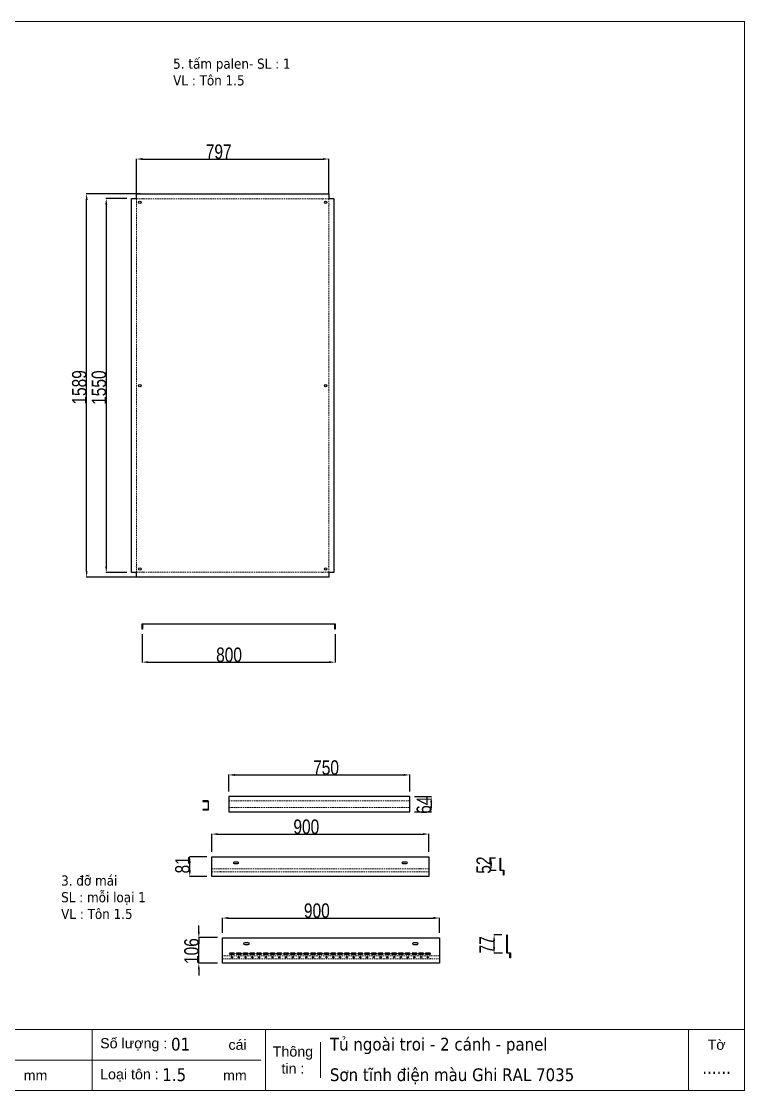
# Model space of a CAD drawing. Header units: inches. Extents: x 21 to 136330, y 8 to 58290.
# Drawn here: x 42605 to 45603, y 17762 to 22194 of the extents above; entities that cross this region are included whole.
import ezdxf
from ezdxf.enums import TextEntityAlignment as Align

# ---------------------------------------------------------------- set-up
doc = ezdxf.new("R2010")
doc.units = ezdxf.units.IN
doc.header["$MEASUREMENT"] = 0
doc.linetypes.add('HIDDEN', pattern=[9.525, 6.35, -3.175])
doc.layers.add('0 TĂNG CỨNG', color=7, linetype='Continuous', lineweight=15)
doc.layers.add('@.0.DM. NÉT ĐỨT', color=8, linetype='HIDDEN', lineweight=9)
doc.layers.add('@.0.DM. NÉT CHÍNH', color=7, linetype='Continuous')
doc.layers.add('@.DM. KÍCH THƯỚC', color=8, linetype='Continuous', transparency=0.2)
doc.layers.add('@.DM. KÍCH THƯỚC @ 1', color=8, linetype='Continuous', transparency=0.2)
doc.styles.add('ARIAL', font='arial.ttf')
doc.styles.add('Note Text (ISO)', font='tahoma.ttf')
doc.styles.add('roman', font='roman.shx', dxfattribs={"width": 0.8})
doc.styles.add('Tahoma (Input Text)', font='tahoma.ttf')
doc.dimstyles.new('Kích thước Duy Mạnh', dxfattribs={"dimtxt": 30, "dimasz": 25, "dimexe": 1.25, "dimexo": 20, "dimtad": 1, "dimdec": 1, "dimtxsty": 'roman', "dimcen": 2.5, "dimclrd": 8, "dimclre": 8, "dimclrt": 2, "dimadec": 0, "dimazin": 0, "dimtfac": 1, "dimtdec": 1, "dimtix": 1, "dimtmove": 0, "dimatfit": 3, "dimfxl": 1, "dimtfillclr": 1, "dimarcsym": 0})

# ---------------------------------------------------------------- blocks, each defined once
blk = doc.blocks.new('*D1085')
at = {"layer": '@.DM. KÍCH THƯỚC', "color": 8, "lineweight": -2, "transparency": 16777216}
for p, q in [((43374.4, 18731.6), (43302, 18731.6)), ((43374.4, 18650.3), (43302, 18650.3))]:
    blk.add_line(p, q, dxfattribs=at)
at = {"layer": '@.DM. KÍCH THƯỚC', "lineweight": -2, "transparency": 16777216}
blk.add_line((43303.3, 18675.3), (43303.3, 18706.6), dxfattribs=at)
at = {"layer": '@.DM. KÍCH THƯỚC', "transparency": 16777216}
for points in [[(43299.1, 18706.6), (43307.5, 18706.6), (43303.3, 18731.6)], [(43299.1, 18675.3), (43307.5, 18675.3), (43303.3, 18650.3)]]:
    blk.add_solid(points, dxfattribs=at)
at = {"layer": 'Defpoints', "color": 0, "transparency": 16777216}
for p in [(43303.3, 18731.6), (43394.4, 18731.6), (43394.4, 18650.3)]:
    blk.add_point(p, dxfattribs=at)
at = {"layer": '@.DM. KÍCH THƯỚC', "color": 2, "transparency": 16777216, "insert": (43242.7, 18662.4), "char_height": 60, "attachment_point": 1, "rotation": 90, "style": 'roman'}
blk.add_mtext('81', dxfattribs=at)
blk = doc.blocks.new('*D1086')
at = {"layer": '@.DM. KÍCH THƯỚC', "color": 8, "lineweight": -2, "transparency": 16777216}
for p, q in [((43394.4, 18751.6), (43394.4, 18826.8)), ((44294.4, 18751.6), (44294.4, 18826.8))]:
    blk.add_line(p, q, dxfattribs=at)
at = {"layer": '@.DM. KÍCH THƯỚC', "lineweight": -2, "transparency": 16777216}
blk.add_line((43419.4, 18825.6), (44269.4, 18825.6), dxfattribs=at)
at = {"layer": '@.DM. KÍCH THƯỚC', "transparency": 16777216}
for points in [[(43419.4, 18829.8), (43419.4, 18821.4), (43394.4, 18825.6)], [(44269.4, 18829.8), (44269.4, 18821.4), (44294.4, 18825.6)]]:
    blk.add_solid(points, dxfattribs=at)
at = {"layer": 'Defpoints', "color": 0, "transparency": 16777216}
for p in [(44294.4, 18825.6), (43394.4, 18731.6), (44294.4, 18731.6)]:
    blk.add_point(p, dxfattribs=at)
at = {"layer": '@.DM. KÍCH THƯỚC', "color": 2, "transparency": 16777216, "insert": (43732.6, 18886.2), "char_height": 60, "attachment_point": 1, "style": 'roman'}
blk.add_mtext('900', dxfattribs=at)
blk = doc.blocks.new('*D1087')
at = {"layer": '@.DM. KÍCH THƯỚC', "color": 8, "lineweight": -2, "transparency": 16777216}
for p, q in [((43438.2, 18416.3), (43438.2, 18479.1)), ((44338.2, 18416.3), (44338.2, 18479.1))]:
    blk.add_line(p, q, dxfattribs=at)
at = {"layer": '@.DM. KÍCH THƯỚC', "lineweight": -2, "transparency": 16777216}
blk.add_line((43463.2, 18477.8), (44313.2, 18477.8), dxfattribs=at)
at = {"layer": '@.DM. KÍCH THƯỚC', "transparency": 16777216}
for points in [[(43463.2, 18482), (43463.2, 18473.6), (43438.2, 18477.8)], [(44313.2, 18482), (44313.2, 18473.6), (44338.2, 18477.8)]]:
    blk.add_solid(points, dxfattribs=at)
at = {"layer": 'Defpoints', "color": 0, "transparency": 16777216}
for p in [(44338.2, 18477.8), (43438.2, 18396.3), (44338.2, 18396.3)]:
    blk.add_point(p, dxfattribs=at)
at = {"layer": '@.DM. KÍCH THƯỚC', "color": 2, "transparency": 16777216, "insert": (43776.4, 18538.4), "char_height": 60, "attachment_point": 1, "style": 'roman'}
blk.add_mtext('900', dxfattribs=at)
blk = doc.blocks.new('*D1088')
at = {"layer": '@.DM. KÍCH THƯỚC', "lineweight": -2, "transparency": 16777216}
for p, q in [((43340.8, 18421.3), (43340.8, 18446.3)), ((43340.8, 18396.3), (43340.8, 18371.3)), ((43340.8, 18315), (43340.8, 18371.3)), ((43340.8, 18290), (43340.8, 18315)), ((43340.8, 18265), (43340.8, 18240))]:
    blk.add_line(p, q, dxfattribs=at)
at = {"layer": '@.DM. KÍCH THƯỚC', "color": 8, "lineweight": -2, "transparency": 16777216}
for p, q in [((43418.2, 18396.3), (43339.5, 18396.3)), ((43418.2, 18290), (43339.5, 18290))]:
    blk.add_line(p, q, dxfattribs=at)
at = {"layer": '@.DM. KÍCH THƯỚC', "transparency": 16777216}
for points in [[(43336.6, 18421.3), (43344.9, 18421.3), (43340.8, 18396.3)], [(43336.6, 18265), (43344.9, 18265), (43340.8, 18290)]]:
    blk.add_solid(points, dxfattribs=at)
at = {"layer": 'Defpoints', "color": 0, "transparency": 16777216}
for p in [(43340.8, 18396.3), (43438.2, 18396.3), (43438.2, 18290)]:
    blk.add_point(p, dxfattribs=at)
at = {"layer": '@.DM. KÍCH THƯỚC', "color": 2, "transparency": 16777216, "insert": (43280.2, 18287.1), "char_height": 60, "attachment_point": 1, "rotation": 90, "style": 'roman'}
blk.add_mtext('106', dxfattribs=at)
blk = doc.blocks.new('*D1089')
at = {"layer": '@.DM. KÍCH THƯỚC', "color": 8, "lineweight": -2, "transparency": 16777216}
for p, q in [((44597, 18408.1), (44563.2, 18408.1)), ((44600, 18331.6), (44563.2, 18331.6))]:
    blk.add_line(p, q, dxfattribs=at)
at = {"layer": '@.DM. KÍCH THƯỚC', "lineweight": -2, "transparency": 16777216}
blk.add_line((44564.5, 18356.6), (44564.5, 18383.1), dxfattribs=at)
at = {"layer": '@.DM. KÍCH THƯỚC', "transparency": 16777216}
for points in [[(44560.3, 18383.1), (44568.7, 18383.1), (44564.5, 18408.1)], [(44560.3, 18356.6), (44568.7, 18356.6), (44564.5, 18331.6)]]:
    blk.add_solid(points, dxfattribs=at)
at = {"layer": 'Defpoints', "color": 0, "transparency": 16777216}
for p in [(44564.5, 18408.1), (44617, 18408.1), (44620, 18331.6)]:
    blk.add_point(p, dxfattribs=at)
at = {"layer": '@.DM. KÍCH THƯỚC', "color": 2, "transparency": 16777216, "insert": (44503.9, 18331), "char_height": 60, "attachment_point": 1, "rotation": 90, "style": 'roman'}
blk.add_mtext('77', dxfattribs=at)
blk = doc.blocks.new('*D1090')
at = {"layer": '@.DM. KÍCH THƯỚC', "color": 8, "lineweight": -2, "transparency": 16777216}
for p, q in [((44569.9, 18725.9), (44550.8, 18725.9)), ((44572.9, 18674.4), (44550.8, 18674.4))]:
    blk.add_line(p, q, dxfattribs=at)
at = {"layer": '@.DM. KÍCH THƯỚC', "lineweight": -2, "transparency": 16777216}
blk.add_line((44552.1, 18699.4), (44552.1, 18700.9), dxfattribs=at)
at = {"layer": '@.DM. KÍCH THƯỚC', "transparency": 16777216}
for points in [[(44547.9, 18700.9), (44556.2, 18700.9), (44552.1, 18725.9)], [(44547.9, 18699.4), (44556.2, 18699.4), (44552.1, 18674.4)]]:
    blk.add_solid(points, dxfattribs=at)
at = {"layer": 'Defpoints', "color": 0, "transparency": 16777216}
for p in [(44552.1, 18725.9), (44589.9, 18725.9), (44592.9, 18674.4)]:
    blk.add_point(p, dxfattribs=at)
at = {"layer": '@.DM. KÍCH THƯỚC', "color": 2, "transparency": 16777216, "insert": (44491.4, 18661.3), "char_height": 60, "attachment_point": 1, "rotation": 90, "style": 'roman'}
blk.add_mtext('52', dxfattribs=at)
blk = doc.blocks.new('*D1104')
at = {"layer": '@.DM. KÍCH THƯỚC', "color": 8, "lineweight": -2, "transparency": 16777216}
for p, q in [((43105.6, 19654.6), (43105.6, 19537.1)), ((43905.6, 19654.6), (43905.6, 19537.1))]:
    blk.add_line(p, q, dxfattribs=at)
at = {"layer": '@.DM. KÍCH THƯỚC', "lineweight": -2, "transparency": 16777216}
blk.add_line((43130.6, 19538.3), (43880.6, 19538.3), dxfattribs=at)
at = {"layer": '@.DM. KÍCH THƯỚC', "transparency": 16777216}
for points in [[(43130.6, 19542.5), (43130.6, 19534.1), (43105.6, 19538.3)], [(43880.6, 19542.5), (43880.6, 19534.1), (43905.6, 19538.3)]]:
    blk.add_solid(points, dxfattribs=at)
at = {"layer": 'Defpoints', "color": 0, "transparency": 16777216}
for p in [(43105.6, 19674.6), (43905.6, 19674.6), (43905.6, 19538.3)]:
    blk.add_point(p, dxfattribs=at)
at = {"layer": '@.DM. KÍCH THƯỚC', "color": 2, "transparency": 16777216, "insert": (43412.4, 19598.9), "char_height": 60, "attachment_point": 1, "style": 'roman'}
blk.add_mtext('800', dxfattribs=at)
blk = doc.blocks.new('*D1106')
at = {"layer": '@.DM. KÍCH THƯỚC', "color": 8, "lineweight": -2, "transparency": 16777216}
for p, q in [((43082.5, 21476.6), (43082.5, 21624.8)), ((43879.9, 21476.6), (43879.9, 21624.8))]:
    blk.add_line(p, q, dxfattribs=at)
at = {"layer": '@.DM. KÍCH THƯỚC', "lineweight": -2, "transparency": 16777216}
blk.add_line((43107.5, 21623.5), (43854.9, 21623.5), dxfattribs=at)
at = {"layer": '@.DM. KÍCH THƯỚC', "transparency": 16777216}
for points in [[(43107.5, 21627.7), (43107.5, 21619.4), (43082.5, 21623.5)], [(43854.9, 21627.7), (43854.9, 21619.4), (43879.9, 21623.5)]]:
    blk.add_solid(points, dxfattribs=at)
at = {"layer": 'Defpoints', "color": 0, "transparency": 16777216}
for p in [(43879.9, 21623.5), (43082.5, 21456.6), (43879.9, 21456.6)]:
    blk.add_point(p, dxfattribs=at)
at = {"layer": '@.DM. KÍCH THƯỚC', "color": 2, "transparency": 16777216, "insert": (43369.5, 21684.1), "char_height": 60, "attachment_point": 1, "style": 'roman'}
blk.add_mtext('797', dxfattribs=at)
blk = doc.blocks.new('*D1107')
at = {"layer": '@.DM. KÍCH THƯỚC', "color": 8, "lineweight": -2, "transparency": 16777216}
for p, q in [((43041.8, 21459.6), (42955.8, 21459.6)), ((43041.8, 19909.6), (42955.8, 19909.6))]:
    blk.add_line(p, q, dxfattribs=at)
at = {"layer": '@.DM. KÍCH THƯỚC', "lineweight": -2, "transparency": 16777216}
blk.add_line((42957, 21434.6), (42957, 19934.6), dxfattribs=at)
at = {"layer": '@.DM. KÍCH THƯỚC', "transparency": 16777216}
for points in [[(42952.8, 21434.6), (42961.2, 21434.6), (42957, 21459.6)], [(42952.8, 19934.6), (42961.2, 19934.6), (42957, 19909.6)]]:
    blk.add_solid(points, dxfattribs=at)
at = {"layer": 'Defpoints', "color": 0, "transparency": 16777216}
for p in [(43061.8, 21459.6), (42957, 19909.6), (43061.8, 19909.6)]:
    blk.add_point(p, dxfattribs=at)
at = {"layer": '@.DM. KÍCH THƯỚC', "color": 2, "transparency": 16777216, "insert": (42896.4, 20604.6), "char_height": 60, "attachment_point": 1, "rotation": 90, "style": 'roman'}
blk.add_mtext('1550', dxfattribs=at)
blk = doc.blocks.new('*D1108')
at = {"layer": '@.DM. KÍCH THƯỚC', "color": 8, "lineweight": -2, "transparency": 16777216}
for p, q in [((43097.1, 21479), (42874.4, 21479)), ((43097.1, 19890.2), (42874.4, 19890.2))]:
    blk.add_line(p, q, dxfattribs=at)
at = {"layer": '@.DM. KÍCH THƯỚC', "lineweight": -2, "transparency": 16777216}
blk.add_line((42875.7, 19915.2), (42875.7, 21454), dxfattribs=at)
at = {"layer": '@.DM. KÍCH THƯỚC', "transparency": 16777216}
for points in [[(42871.5, 21454), (42879.9, 21454), (42875.7, 21479)], [(42871.5, 19915.2), (42879.9, 19915.2), (42875.7, 19890.2)]]:
    blk.add_solid(points, dxfattribs=at)
at = {"layer": 'Defpoints', "color": 0, "transparency": 16777216}
for p in [(42875.7, 21479), (43117.1, 21479), (43117.1, 19890.2)]:
    blk.add_point(p, dxfattribs=at)
at = {"layer": '@.DM. KÍCH THƯỚC', "color": 2, "transparency": 16777216, "insert": (42815.1, 20605.7), "char_height": 60, "attachment_point": 1, "rotation": 90, "style": 'roman'}
blk.add_mtext('1589', dxfattribs=at)
blk = doc.blocks.new('KHUNG KT1')
at = {"color": 7}
for p, q in [((7128, -4752), (0, -4752)), ((4052.8, -4752), (4052.8, -5040)), ((4868.8, -4752), (4868.8, -5040)), ((6864, -4752), (6864, -5040)), ((5128.7, -4812), (5128.7, -4980)), ((4848, -4896), (0, -4896))]:
    blk.add_line(p, q, dxfattribs=at)
blk.add_lwpolyline([(0, 0), (7128, 0), (7128, -5040), (0, -5040)], close=True, dxfattribs=at)
at = {"color": 2, "char_height": 48, "style": 'ARIAL'}
for s, insert, width, attachment_point in [('  Số lượng :', (4052.8, -4824), 2202.321, 4), ('cái', (4695, -4824), 2202.321, 4), ('Thông\\Ptin :', (4998.8, -4896), 259.945, 5), ('Tờ', (6996, -4824), 264, 5), ('  Loại tôn :', (4052.8, -4968), 2202.321, 4), ('mm', (3729.5, -4968), 2202.321, 4), ('mm', (4669.3, -4968), 2202.321, 4)]:
    blk.add_mtext(s, dxfattribs=dict(at, insert=insert, width=width, attachment_point=attachment_point))
at = {"color": 1, "style": 'Tahoma (Input Text)', "flags": 8}
for tag, p in [('#03', (1514.7, -4846.3)), ('#01', (328.9, -4851.1)), ('#05', (2819, -4851.1)), ('#07', (4424, -4851.1)), ('#09', (5172.9, -4851.1)), ('#02', (189.8, -4995.1)), ('#04', (1755.3, -4995.1)), ('#06', (2727.8, -4995.1)), ('#08', (4382.7, -4995.1)), ('#10', (5172.9, -4995.1))]:
    blk.add_attdef(tag, p, '', height=60, dxfattribs=at)
blk.add_attdef('#11', text='', height=60, dxfattribs=at).set_placement((6996, -4961.6), align=Align.CENTER)
at = {"layer": '0 TĂNG CỨNG', "color": 1, "style": 'ARIAL'}
blk.add_attdef('#12', (852.8, -4987.6), '', height=60, dxfattribs=at)
blk = doc.blocks.new('*U347')
at = {"layer": '@.0.DM. NÉT CHÍNH', "color": 2}
blk.add_lwpolyline([(-7.5, 10.2), (7.5, 10.2, -1), (7.5, 4.2), (-7.5, 4.2, -1)], format="xyb", close=True, dxfattribs=at)
blk.add_circle((0, -7.7), 2.5, dxfattribs=at)
blk = doc.blocks.new('*U328')
at = {"layer": '@.0.DM. NÉT CHÍNH', "color": 0, "linetype": 'ByBlock', "lineweight": -2, "transparency": 16777216}
for p in [(0, 0), (28, 0), (56, 0), (84, 0), (112, 0), (140, 0), (168, 0), (196, 0), (224, 0), (252, 0), (280, 0), (308, 0), (336, 0), (364, 0), (392, 0), (420, 0), (448, 0), (476, 0), (504, 0), (532, 0), (560, 0), (588, 0), (616, 0), (644, 0), (672, 0), (700, 0), (728, 0), (756, 0), (784, 0), (812, 0)]:
    blk.add_blockref('*U347', p, dxfattribs=at)
blk = doc.blocks.new('*D1119')
at = {"layer": '@.DM. KÍCH THƯỚC', "color": 8, "lineweight": -2, "transparency": 16777216}
for p, q in [((44234.7, 18981.5), (44305.1, 18981.5)), ((44234.7, 18917.7), (44305.1, 18917.7))]:
    blk.add_line(p, q, dxfattribs=at)
at = {"layer": '@.DM. KÍCH THƯỚC', "lineweight": -2, "transparency": 16777216}
blk.add_line((44303.9, 18956.5), (44303.9, 18942.7), dxfattribs=at)
at = {"layer": '@.DM. KÍCH THƯỚC', "transparency": 16777216}
for points in [[(44299.7, 18956.5), (44308.1, 18956.5), (44303.9, 18981.5)], [(44299.7, 18942.7), (44308.1, 18942.7), (44303.9, 18917.7)]]:
    blk.add_solid(points, dxfattribs=at)
at = {"layer": 'Defpoints', "color": 0, "transparency": 16777216}
for p in [(44214.7, 18981.5), (44214.7, 18917.7), (44303.9, 18917.7)]:
    blk.add_point(p, dxfattribs=at)
at = {"layer": '@.DM. KÍCH THƯỚC', "color": 2, "transparency": 16777216, "insert": (44243.3, 18909.6), "char_height": 60, "attachment_point": 1, "rotation": 90, "style": 'roman'}
blk.add_mtext('64', dxfattribs=at)
blk = doc.blocks.new('*D1120')
at = {"layer": '@.DM. KÍCH THƯỚC', "color": 8, "lineweight": -2, "transparency": 16777216}
for p, q in [((43464.7, 19001.5), (43464.7, 19072)), ((44214.7, 19001.5), (44214.7, 19072))]:
    blk.add_line(p, q, dxfattribs=at)
at = {"layer": '@.DM. KÍCH THƯỚC', "lineweight": -2, "transparency": 16777216}
blk.add_line((43489.7, 19070.7), (44189.7, 19070.7), dxfattribs=at)
at = {"layer": '@.DM. KÍCH THƯỚC', "transparency": 16777216}
for points in [[(43489.7, 19074.9), (43489.7, 19066.6), (43464.7, 19070.7)], [(44189.7, 19074.9), (44189.7, 19066.6), (44214.7, 19070.7)]]:
    blk.add_solid(points, dxfattribs=at)
at = {"layer": 'Defpoints', "color": 0, "transparency": 16777216}
for p in [(44214.7, 19070.7), (43464.7, 18981.5), (44214.7, 18981.5)]:
    blk.add_point(p, dxfattribs=at)
at = {"layer": '@.DM. KÍCH THƯỚC', "color": 2, "transparency": 16777216, "insert": (43814.5, 19131.4), "char_height": 60, "attachment_point": 1, "style": 'roman'}
blk.add_mtext('750', dxfattribs=at)

msp = doc.modelspace()

# ---------------------------------------------------------------- linework, layer by layer
at = {"layer": '@.0.DM. NÉT CHÍNH', "color": 0}
for p, q in [((43082.49, 21458.2721), (43082.49, 21459.5278)), ((43082.49, 19910.8468), (43082.49, 19909.591))]:
    msp.add_line(p, q, dxfattribs=at)
at = {"layer": '@.0.DM. NÉT CHÍNH', "color": 1}
for p, q in [((43110.0166, 21458.2559), (43108.5166, 21458.2559)), ((43852.3563, 21458.2559), (43853.8563, 21458.2559)), ((43082.49, 21436.4364), (43082.49, 21434.9364)), ((43879.8829, 21436.4364), (43879.8829, 21434.9364)), ((43082.49, 19932.6825), (43082.49, 19934.1825)), ((43110.0166, 19910.863), (43108.5166, 19910.863)), ((43852.3563, 19910.863), (43853.8563, 19910.863)), ((43879.8829, 19932.6825), (43879.8829, 19934.1825)), ((43494.1369, 18935.9426), (43495.6369, 18935.9426)), ((43494.4493, 18963.3355), (43495.9493, 18963.3355)), ((44185.0387, 18963.3355), (44183.5387, 18963.3355)), ((44185.3512, 18935.9426), (44183.8512, 18935.9426)), ((43431.7771, 18669.0008), (43430.2771, 18669.0008)), ((43432.2843, 18681.3937), (43430.7843, 18681.3937)), ((44257.4382, 18669.0008), (44255.9382, 18669.0008)), ((44257.7772, 18681.3937), (44256.2772, 18681.3937)), ((43476.073, 18321.0705), (43474.573, 18321.0705)), ((43477.1386, 18308.6776), (43475.6386, 18308.6776)), ((44301.0257, 18308.6776), (44299.5257, 18308.6776)), ((44303.4155, 18321.0705), (44301.9155, 18321.0705))]:
    msp.add_line(p, q, dxfattribs=at)
at = {"layer": '@.0.DM. NÉT CHÍNH'}
for points in [[(43061.7935, 21459.5594), (43082.8864, 21459.5594), (43082.8864, 21478.9524), (43879.4864, 21478.9524), (43879.4864, 21459.5594), (43900.5794, 21459.5594), (43900.5794, 19909.5594), (43879.4864, 19909.5594), (43879.4864, 19890.1665), (43082.8864, 19890.1665), (43082.8864, 19909.5594), (43061.7935, 19909.5594)], [(43105.5991, 19674.6121), (43105.5991, 19696.6121), (43905.5991, 19696.6121), (43905.5991, 19674.6121), (43904.0991, 19674.6121), (43904.0991, 19695.1121), (43107.0991, 19695.1121), (43107.0991, 19674.6121)], [(43464.744, 18981.532), (43464.744, 18917.7462), (44214.744, 18917.7462), (44214.744, 18981.532)], [(43394.3534, 18731.5901), (44294.3534, 18731.5901), (44294.3534, 18650.3043), (43394.3534, 18650.3043)], [(44603.4019, 18674.3879), (44589.9019, 18674.3879), (44589.9019, 18725.8879), (44591.4019, 18725.8879), (44591.4019, 18675.8879), (44604.9019, 18675.8879), (44604.9019, 18655.8879), (44603.4019, 18655.8879)], [(43438.1596, 18396.267), (44338.1596, 18396.267), (44338.1596, 18289.9812), (43438.1596, 18289.9812)], [(44630.5157, 18313.1139), (44630.5157, 18331.6139), (44617.0157, 18331.6139), (44617.0157, 18408.1139), (44618.5157, 18408.1139), (44618.5157, 18333.1139), (44632.0157, 18333.1139), (44632.0157, 18313.1139)]]:
    msp.add_lwpolyline(points, close=True, dxfattribs=at)
at = {"layer": '@.0.DM. NÉT CHÍNH', "color": 0}
for points in [[(43879.8829, 21458.2721), (43879.8829, 21459.5278)], [(43879.8829, 19910.8468), (43879.8829, 19909.591)]]:
    msp.add_lwpolyline(points, close=True, dxfattribs=at)
at = {"layer": '@.0.DM. NÉT CHÍNH'}
msp.add_lwpolyline([(43357.0988, 18963.0219), (43357.0988, 18961.1469), (43377.7238, 18961.1469, -0.414213562), (43379.5988, 18959.2719), (43379.5988, 18929.2719, -0.414213562), (43377.7238, 18927.3969), (43357.0988, 18927.3969), (43357.0988, 18925.5219), (43377.7238, 18925.5219, 0.414213562), (43381.4738, 18929.2719), (43381.4738, 18959.2719, 0.414213562), (43377.7238, 18963.0219)], format="xyb", close=True, dxfattribs=at)
at = {"layer": '@.0.DM. NÉT CHÍNH', "color": 2}
for points in [[(43500.3534, 18702.0901), (43488.3534, 18702.0901, -1), (43488.3534, 18711.0901), (43500.3534, 18711.0901, -1)], [(44200.3534, 18702.0901), (44188.3534, 18702.0901, -1), (44188.3534, 18711.0901), (44200.3534, 18711.0901, -1)], [(43544.1596, 18366.767), (43532.1596, 18366.767, -1), (43532.1596, 18375.767), (43544.1596, 18375.767, -1)], [(44244.1596, 18366.767), (44232.1596, 18366.767, -1), (44232.1596, 18375.767), (44244.1596, 18375.767, -1)]]:
    msp.add_lwpolyline(points, format="xyb", close=True, dxfattribs=at)
for centre in [(43096.1864, 21444.5594), (43866.1864, 21444.5594), (43096.1864, 20684.5594), (43866.1864, 20684.5594), (43096.1864, 19924.5594), (43866.1864, 19924.5594)]:
    msp.add_circle(centre, 5, dxfattribs=at)
at = {"layer": '@.0.DM. NÉT ĐỨT'}
for p, q in [((43464.744, 18963.3355), (44214.744, 18963.3355)), ((44214.744, 18935.9426), (43464.744, 18935.9426)), ((44294.3534, 18681.3937), (43394.3534, 18681.3937)), ((43394.3534, 18669.0008), (44294.3534, 18669.0008)), ((44338.1596, 18321.0705), (43438.1596, 18321.0705)), ((43438.1596, 18308.6776), (44338.1596, 18308.6776))]:
    msp.add_line(p, q, dxfattribs=at)
msp.add_lwpolyline([(43082.49, 19910.863), (43879.8829, 19910.863), (43879.8829, 21458.2559), (43082.49, 21458.2559)], close=True, dxfattribs=at)

# ---------------------------------------------------------------- block references
at = {"layer": '0 TĂNG CỨNG', "color": 1}
ref = msp.add_blockref('KHUNG KT1', (39335.3907, 22194.0287), dxfattribs=dict(at, xscale=0.8792977987369557, yscale=0.8792977987369557, zscale=0.8792977987369557))
ref.add_attrib('#07', '01', (43225.4172, 17928.5019), dxfattribs={"layer": '0', "color": 1, "height": 52.75787, "style": 'Tahoma (Input Text)'})
ref.add_attrib('#08', '1.5', (43189.0486, 17801.883), dxfattribs={"layer": '0', "color": 1, "height": 52.75787, "style": 'Tahoma (Input Text)'})
ref.add_attrib('#10', 'Sơn tĩnh điện màu Ghi RAL 7035', (43883.9103, 17801.883), dxfattribs={"layer": '0', "color": 1, "height": 52.757868, "style": 'Tahoma (Input Text)'})
ref.add_attrib('#09', 'Tủ ngoài troi - 2 cánh - panel', (43883.9103, 17928.5019), dxfattribs={"layer": '0', "color": 1, "height": 52.757868, "style": 'Tahoma (Input Text)'})
ref.add_attrib('#11', '......', dxfattribs={"layer": '0', "color": 1, "height": 52.75787, "style": 'Tahoma (Input Text)'}).set_placement((45486.9438, 17831.2742), align=Align.CENTER)
at = {"layer": '@.0.DM. NÉT CHÍNH'}
msp.add_blockref('*U328', (43478.1596, 18322.5705), dxfattribs=at)

# ---------------------------------------------------------------- texts
at = {"layer": '@.0.DM. NÉT CHÍNH', "color": 2, "char_height": 41.999999, "width": 551.411705, "attachment_point": 1, "line_spacing_factor": 0.987884, "style": 'Note Text (ISO)'}
for s, insert in [('5. tấm palen- SL : 1\\PVL : Tôn 1.5', (43234.1998, 22039.7404)), ('3. đỡ mái \\PSL : mỗi loại 1\\PVL : Tôn 1.5', (42770.0066, 18654.0857))]:
    msp.add_mtext(s, dxfattribs=dict(at, insert=insert))

# ---------------------------------------------------------------- dimensions: what is measured, and where the dimension line sits
at = {"layer": '@.DM. KÍCH THƯỚC @ 1', "color": 0}
for base, p1, p2, angle, override, picture, middle in [((43879.8829, 21623.5189), (43082.49, 21456.5594), (43879.8829, 21456.5594), 180, {"dimscale": 1, "dimtxt": 60, "dimdec": 0, "dimclrd": 256, "dimtdec": 0, "dimtix": 1, "dimtofl": 0, "dimtmove": 0, "dimatfit": 1}, '*D1106', (43431.1864, 21623.5189)), ((42875.6992, 21478.9524), (43117.0996, 19890.1665), (43117.0996, 21478.9524), 90, {"dimscale": 1, "dimtxt": 60, "dimdec": 0, "dimclrd": 256, "dimtdec": 0, "dimtix": 1, "dimtofl": 0, "dimtmove": 0, "dimatfit": 1}, '*D1108', (42875.6992, 20684.5594)), ((42957.0132, 19909.5594), (43061.7935, 21459.5594), (43061.7935, 19909.5594), 90, {"dimscale": 1, "dimtxt": 60, "dimdec": 0, "dimclrd": 256, "dimtdec": 0, "dimtix": 1, "dimtofl": 0, "dimtmove": 0, "dimatfit": 1}, '*D1107', (42957.0132, 20684.5594)), ((43905.5991, 19538.3151), (43105.5991, 19674.6121), (43905.5991, 19674.6121), 180, {"dimscale": 1, "dimtxt": 60, "dimdec": 0, "dimclrd": 256, "dimtdec": 0, "dimtix": 1, "dimtofl": 0, "dimtmove": 0, "dimatfit": 1}, '*D1104', (43474.1221, 19538.3151)), ((44303.8839, 18917.7462), (44214.744, 18981.532), (44214.744, 18917.7462), 90, {"dimscale": 1, "dimtxt": 60, "dimdec": 0, "dimclrd": 256, "dimtdec": 0, "dimtix": 1, "dimtofl": 1, "dimtmove": 0, "dimatfit": 1}, '*D1119', (44303.8839, 18949.6391)), ((44294.3534, 18825.5908), (43394.3534, 18731.5901), (44294.3534, 18731.5901), 180, {"dimscale": 1, "dimtxt": 60, "dimdec": 0, "dimclrd": 256, "dimtdec": 0, "dimtix": 1, "dimtofl": 0, "dimtmove": 0, "dimatfit": 1}, '*D1086', (43794.3534, 18825.5908)), ((43303.2875, 18731.5901), (43394.3534, 18650.3043), (43394.3534, 18731.5901), 90, {"dimscale": 1, "dimtxt": 60, "dimdec": 0, "dimclrd": 256, "dimtdec": 0, "dimtix": 1, "dimtofl": 1, "dimtmove": 0, "dimatfit": 1}, '*D1085', (43303.2875, 18690.9472)), ((44552.0530589615, 18725.8879076955), (44592.9018861706, 18674.3879076955), (44589.9018861706, 18725.8879076955), 90, {"dimscale": 1, "dimtxt": 60, "dimdec": 0, "dimclrd": 256, "dimtdec": 0, "dimtix": 1, "dimtofl": 1, "dimtmove": 0, "dimatfit": 1}, '*D1090', (44552.0530589615, 18700.1379076955)), ((44338.1596, 18477.8126), (43438.1596, 18396.267), (44338.1596, 18396.267), 180, {"dimscale": 1, "dimtxt": 60, "dimdec": 0, "dimclrd": 256, "dimtdec": 0, "dimtix": 1, "dimtofl": 0, "dimtmove": 0, "dimatfit": 1}, '*D1087', (43838.1596, 18477.8126)), ((43340.7805, 18396.267), (43438.1596, 18289.9812), (43438.1596, 18396.267), 90, {"dimscale": 1, "dimtxt": 60, "dimdec": 0, "dimclrd": 256, "dimtdec": 0, "dimtix": 1, "dimtofl": 0, "dimtmove": 0, "dimatfit": 1}, '*D1088', (43340.7805, 18343.1241)), ((44564.4836270783, 18408.113879036), (44620.0157124189, 18331.613879036), (44617.0157124189, 18408.113879036), 270, {"dimscale": 1, "dimtxt": 60, "dimdec": 0, "dimclrd": 256, "dimtdec": 0, "dimtix": 1, "dimtofl": 1, "dimtmove": 0, "dimatfit": 1}, '*D1089', (44564.4836270783, 18369.863879036))]:
    dim = msp.add_linear_dim(base=base, p1=p1, p2=p2, angle=angle, dimstyle='Kích thước Duy Mạnh', override=override, dxfattribs=at)
    dim.commit()
    dim.dimension.update_dxf_attribs({"geometry": picture, "text_midpoint": middle, "dimtype": 128})
dim = msp.add_linear_dim(base=(44214.744, 19070.748), p1=(43464.744, 18981.532), p2=(44214.744, 18981.532), dimstyle='Kích thước Duy Mạnh', override={"dimscale": 1, "dimtxt": 60, "dimdec": 0, "dimclrd": 256, "dimtdec": 0, "dimtix": 1, "dimtofl": 0, "dimtmove": 0, "dimatfit": 1}, dxfattribs=at)
dim.commit()
dim.dimension.update_dxf_attribs({"geometry": '*D1120', "text_midpoint": (43876.2498, 19070.748), "dimtype": 128})

doc.saveas('drawing.dxf')
